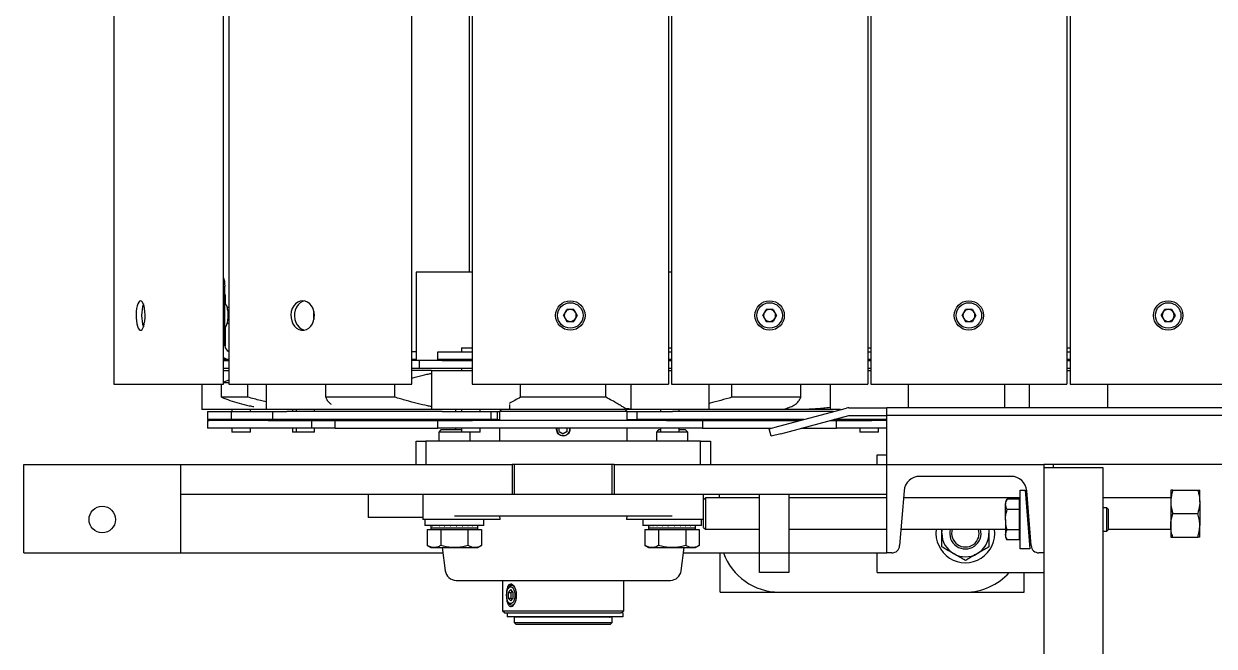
# Model space of a CAD drawing. Header units: millimetres. Extents: x 0 to 11880, y 0 to 8400.
# Drawn here: x 5668 to 6275, y 4455 to 4772 of the extents above; entities that cross this region are included whole.
import ezdxf

# ---------------------------------------------------------------- set-up
doc = ezdxf.new("R2010")
doc.units = ezdxf.units.MM
doc.header["$LTSCALE"] = 20

msp = doc.modelspace()

# ---------------------------------------------------------------- linework, layer by layer
at = {"color": 7, "linetype": 'Continuous', "lineweight": 25}
for p, q in [((5713.64, 4968.15), (5713.64, 4588.15)), ((5713.65, 4968.15), (5713.65, 4588.15)), ((5769.56, 4588.15), (5769.56, 4968.15)), ((5772.33, 4968.15), (5772.33, 4588.15)), ((5865.52, 4588.15), (5865.52, 4968.15)), ((5896.38, 4968.15), (5896.38, 4588.15)), ((5996.38, 4968.15), (5996.38, 4588.15)), ((5997.98, 4968.15), (5997.98, 4588.15)), ((6097.98, 4968.15), (6097.98, 4588.15)), ((6099.58, 4968.15), (6099.58, 4588.15)), ((6199.58, 4968.15), (6199.58, 4588.15)), ((6201.18, 4968.15), (6201.18, 4588.15)), ((6099.57, 4949.65), (6099.57, 4606.65)), ((6201.17, 4949.65), (6201.17, 4606.65)), ((5772.33, 4929.15), (5772.33, 4627.15)), ((5894.74, 4911.15), (5894.74, 4645.15)), ((5997.97, 4911.15), (5997.97, 4645.15)), ((5867.78, 4645.15), (5867.78, 4600.15)), ((5896.38, 4645.15), (5867.78, 4645.15)), ((5997.97, 4645.15), (5996.38, 4645.15)), ((5770.34, 4607.65), (5770.34, 4638.15)), ((5770.35, 4633.65), (5770.34, 4633.93)), ((5770.35, 4633.65), (5770.35, 4629.23)), ((5772.33, 4627.15), (5771.49, 4627.15)), ((5942.86, 4623.15), (5944.62, 4626.19)), ((5948.14, 4626.19), (5944.62, 4626.19)), ((5948.14, 4626.19), (5949.9, 4623.15)), ((6044.46, 4623.15), (6046.22, 4626.19)), ((6049.74, 4626.19), (6046.22, 4626.19)), ((6049.74, 4626.19), (6051.5, 4623.15)), ((6146.06, 4623.15), (6147.82, 4626.19)), ((6151.34, 4626.19), (6147.82, 4626.19)), ((6151.34, 4626.19), (6153.1, 4623.15)), ((6247.66, 4623.15), (6249.42, 4626.19)), ((6252.94, 4626.19), (6249.42, 4626.19)), ((6252.94, 4626.19), (6254.7, 4623.15)), ((5771.49, 4619.15), (5772.33, 4619.15)), ((5772.33, 4619.15), (5772.33, 4604.79)), ((5942.86, 4623.15), (5944.62, 4620.1)), ((5944.62, 4620.1), (5948.14, 4620.1)), ((5949.9, 4623.15), (5948.14, 4620.1)), ((6044.46, 4623.15), (6046.22, 4620.1)), ((6046.22, 4620.1), (6049.74, 4620.1)), ((6051.5, 4623.15), (6049.74, 4620.1)), ((6146.06, 4623.15), (6147.82, 4620.1)), ((6147.82, 4620.1), (6151.34, 4620.1)), ((6153.1, 4623.15), (6151.34, 4620.1)), ((6247.66, 4623.15), (6249.42, 4620.1)), ((6249.42, 4620.1), (6252.94, 4620.1)), ((6254.7, 4623.15), (6252.94, 4620.1)), ((5770.35, 4617.06), (5770.35, 4607.52)), ((5890.84, 4606.65), (5890.84, 4604.65)), ((5890.84, 4606.65), (5896.38, 4606.65)), ((5996.38, 4606.65), (5997.98, 4606.65)), ((6097.97, 4606.65), (6099.57, 4606.65)), ((6199.57, 4606.65), (6201.17, 4606.65)), ((5772.33, 4600.65), (5769.56, 4600.65)), ((5769.56, 4600.15), (5772.33, 4600.15)), ((5772.33, 4600.65), (5772.33, 4600.29)), ((5867.78, 4604.65), (5865.52, 4604.65)), ((5867.78, 4600.65), (5865.52, 4600.65)), ((5869.42, 4600.15), (5865.52, 4600.15)), ((5869.42, 4596.15), (5869.42, 4600.15)), ((5881.02, 4600.15), (5869.42, 4600.15)), ((5878.9, 4600.65), (5878.9, 4604.65)), ((5878.9, 4604.65), (5896.44, 4604.65)), ((5896.44, 4600.65), (5878.9, 4600.65)), ((5881.02, 4600.15), (5896.38, 4600.15)), ((5890.84, 4600.65), (5890.84, 4600.15)), ((5996.38, 4604.65), (5997.98, 4604.65)), ((5997.98, 4600.65), (5996.38, 4600.65)), ((5996.38, 4600.15), (5997.98, 4600.15)), ((6097.98, 4604.65), (6099.57, 4604.65)), ((6099.57, 4600.65), (6097.98, 4600.65)), ((6097.98, 4600.15), (6099.57, 4600.15)), ((6199.58, 4604.65), (6201.18, 4604.65)), ((6201.18, 4600.65), (6199.58, 4600.65)), ((6199.58, 4600.15), (6201.18, 4600.15)), ((5772.33, 4596.15), (5769.56, 4596.15)), ((5769.56, 4595.15), (5772.33, 4595.15)), ((5772.33, 4596.15), (5772.33, 4595.15)), ((5869.42, 4596.15), (5865.52, 4596.15)), ((5875.59, 4595.15), (5865.52, 4595.15)), ((5881.02, 4596.15), (5869.42, 4596.15)), ((5875.59, 4595.15), (5875.59, 4575.15)), ((5875.59, 4595.15), (5896.38, 4595.15)), ((5896.38, 4596.15), (5881.02, 4596.15)), ((5890.84, 4596.15), (5890.84, 4595.15)), ((5997.98, 4596.15), (5996.38, 4596.15)), ((5996.38, 4595.15), (5997.97, 4595.15)), ((6097.97, 4595.15), (6099.57, 4595.15)), ((6099.57, 4596.15), (6097.98, 4596.15)), ((6201.18, 4596.15), (6199.58, 4596.15)), ((6199.58, 4595.15), (6201.18, 4595.15)), ((5713.65, 4588.15), (5713.93, 4588.15)), ((5713.93, 4588.15), (5740.69, 4588.15)), ((5740.69, 4588.15), (5748.23, 4588.15)), ((5748.23, 4588.15), (5765.38, 4588.15)), ((5758.55, 4588.15), (5758.55, 4575.15)), ((5765.38, 4588.15), (5769.56, 4588.15)), ((5768.63, 4581.5), (5768.63, 4588.15)), ((5772.33, 4590.22), (5769.56, 4589.15)), ((5772.33, 4588.8), (5769.56, 4588.8)), ((5772.33, 4588.15), (5774.73, 4588.15)), ((5774.73, 4588.15), (5845.12, 4588.15)), ((5782.04, 4581.5), (5782.04, 4588.15)), ((5791.3, 4588.15), (5791.3, 4575.15)), ((5821.73, 4581.5), (5821.73, 4588.15)), ((5845.12, 4588.15), (5853.52, 4588.15)), ((5853.52, 4588.15), (5864.32, 4588.15)), ((5856.85, 4581.5), (5856.85, 4588.15)), ((5864.32, 4588.15), (5865.52, 4588.15)), ((5896.38, 4588.15), (5902.38, 4588.15)), ((5902.38, 4588.15), (5990.38, 4588.15)), ((5921.07, 4581.5), (5921.07, 4588.15)), ((5964.48, 4581.5), (5964.48, 4588.15)), ((5977.17, 4588.15), (5977.17, 4575.15)), ((5990.38, 4588.15), (5996.38, 4588.15)), ((5997.98, 4588.15), (6003.98, 4588.15)), ((6003.98, 4588.15), (6091.98, 4588.15)), ((6017.17, 4575.15), (6017.17, 4588.15)), ((6028.7, 4581.5), (6028.7, 4588.15)), ((6063.82, 4581.5), (6063.82, 4588.15)), ((6078.77, 4588.15), (6078.77, 4575.15)), ((6091.98, 4588.15), (6097.98, 4588.15)), ((6099.58, 4588.15), (6105.58, 4588.15)), ((6105.58, 4588.15), (6193.58, 4588.15)), ((6118.77, 4576.15), (6118.77, 4588.15)), ((6167.78, 4588.15), (6167.78, 4576.15)), ((6180.37, 4588.15), (6180.37, 4576.15)), ((6193.58, 4588.15), (6199.58, 4588.15)), ((6201.18, 4588.15), (6207.18, 4588.15)), ((6207.18, 4588.15), (6295.18, 4588.15)), ((6220.37, 4576.15), (6220.37, 4588.15)), ((5782.04, 4581.5), (5768.63, 4581.5)), ((5856.85, 4581.5), (5821.73, 4581.5)), ((5915.59, 4575.15), (5915.59, 4577.73)), ((5964.48, 4581.5), (5921.07, 4581.5)), ((6063.82, 4581.5), (6028.7, 4581.5)), ((6052.61, 4566.72), (6087.14, 4575.98)), ((6078.77, 4576.24), (6078.05, 4576.13)), ((6088.43, 4576.15), (6107.78, 4576.15)), ((6107.78, 4572.15), (6107.78, 4576.15)), ((10672.78, 4576.15), (6107.78, 4576.15)), ((5759.49, 4575.15), (5758.55, 4575.15)), ((5791.3, 4575.15), (5759.49, 4575.15)), ((5761.42, 4574.15), (5761.42, 4570.15)), ((5761.42, 4574.15), (5773.47, 4574.15)), ((5773.47, 4570.15), (5761.42, 4570.15)), ((5761.42, 4569.65), (5761.42, 4565.65)), ((5761.42, 4569.65), (5762.27, 4569.65)), ((5792.37, 4569.65), (5762.27, 4569.65)), ((5773.47, 4574.15), (5773.47, 4570.15)), ((5773.47, 4574.15), (5794.64, 4574.15)), ((5794.64, 4570.15), (5773.47, 4570.15)), ((5773.8, 4575.15), (5773.8, 4574.15)), ((5773.8, 4570.15), (5773.8, 4569.65)), ((5783.3, 4574.15), (5783.3, 4575.15)), ((5783.3, 4569.65), (5783.3, 4570.15)), ((5799.3, 4575.15), (5791.3, 4575.15)), ((5792.37, 4569.65), (5814.52, 4569.65)), ((5794.64, 4574.15), (5794.64, 4570.15)), ((5794.64, 4574.15), (5801.84, 4574.15)), ((5801.84, 4570.15), (5794.64, 4570.15)), ((5831.3, 4575.15), (5799.3, 4575.15)), ((5881.02, 4574.15), (5801.84, 4574.15)), ((5881.02, 4570.15), (5801.84, 4570.15)), ((5804.7, 4575.15), (5804.7, 4574.15)), ((5804.7, 4570.15), (5804.7, 4569.65)), ((5806.55, 4575.15), (5806.55, 4574.15)), ((5806.55, 4570.15), (5806.55, 4569.65)), ((5814.52, 4569.65), (5814.52, 4565.65)), ((5814.52, 4569.65), (5826.57, 4569.65)), ((5816.05, 4574.15), (5816.05, 4575.15)), ((5816.05, 4569.65), (5816.05, 4570.15)), ((5826.57, 4565.65), (5826.57, 4569.65)), ((5826.57, 4569.65), (5878.91, 4569.65)), ((5831.3, 4575.15), (5831.3, 4575.49)), ((5875.59, 4575.15), (5831.3, 4575.15)), ((5895.08, 4575.15), (5875.59, 4575.15)), ((5878.91, 4565.65), (5878.91, 4569.65)), ((5878.91, 4569.65), (5896.45, 4569.65)), ((5881.02, 4574.15), (5905.91, 4574.15)), ((5905.91, 4570.15), (5881.02, 4570.15)), ((5887.82, 4575.15), (5887.82, 4574.15)), ((5887.82, 4570.15), (5887.82, 4569.65)), ((5890.84, 4575.15), (5890.84, 4574.15)), ((5890.84, 4570.15), (5890.84, 4569.65)), ((5915.59, 4575.15), (5895.08, 4575.15)), ((5995.4, 4569.65), (5896.45, 4569.65)), ((5900.34, 4574.15), (5900.34, 4575.15)), ((5900.34, 4569.65), (5900.34, 4570.15)), ((5905.91, 4574.15), (5905.91, 4570.15)), ((5905.91, 4574.15), (5909.22, 4574.15)), ((5909.22, 4570.15), (5905.91, 4570.15)), ((5909.22, 4570.15), (5909.22, 4574.15)), ((5909.22, 4574.15), (5910.28, 4574.15)), ((5909.22, 4570.15), (5910.28, 4570.15)), ((5911.28, 4575.15), (5910.28, 4574.15)), ((5910.28, 4574.15), (5910.28, 4569.65)), ((5975.28, 4574.15), (5910.28, 4574.15)), ((5977.17, 4575.15), (5915.59, 4575.15)), ((5975.28, 4574.15), (5974.28, 4575.15)), ((5975.28, 4569.65), (5975.28, 4574.15)), ((5975.28, 4574.15), (5980.49, 4574.15)), ((5975.28, 4570.15), (5980.49, 4570.15)), ((5997.17, 4575.15), (5977.17, 4575.15)), ((5980.49, 4570.15), (5980.49, 4574.15)), ((5980.49, 4574.15), (5998.48, 4574.15)), ((5998.48, 4570.15), (5980.49, 4570.15)), ((5992.41, 4575.15), (5992.41, 4574.15)), ((5992.41, 4570.15), (5992.41, 4569.65)), ((5992.42, 4575.15), (5992.42, 4574.15)), ((5992.42, 4570.15), (5992.42, 4569.65)), ((5995.4, 4569.65), (6013.84, 4569.65)), ((6017.17, 4575.15), (5997.17, 4575.15)), ((6080.31, 4574.15), (5998.48, 4574.15)), ((6065.38, 4570.15), (5998.48, 4570.15)), ((6001.92, 4574.15), (6001.92, 4575.15)), ((6001.92, 4569.65), (6001.92, 4570.15)), ((6013.84, 4569.65), (6013.84, 4565.65)), ((6013.84, 4569.65), (6063.52, 4569.65)), ((6059.59, 4575.15), (6017.17, 4575.15)), ((6053.64, 4562.86), (6088.3, 4572.15)), ((6078.77, 4575.15), (6059.59, 4575.15)), ((6084.04, 4575.15), (6078.77, 4575.15)), ((6078.97, 4569.65), (6082.09, 4569.65)), ((6097.47, 4570.15), (6080.84, 4570.15)), ((6082.09, 4569.65), (6100.08, 4569.65)), ((6082.09, 4565.65), (6082.09, 4569.65)), ((6088.3, 4572.15), (6107.78, 4572.15)), ((6094.02, 4570.15), (6094.02, 4569.65)), ((6107.78, 4570.15), (6097.47, 4570.15)), ((6107.78, 4569.65), (6100.08, 4569.65)), ((6103.52, 4569.65), (6103.52, 4570.15)), ((6103.53, 4569.65), (6103.53, 4570.15)), ((10672.78, 4572.15), (6107.78, 4572.15)), ((6107.78, 4568.15), (6107.78, 4572.15)), ((5762.27, 4565.65), (5761.42, 4565.65)), ((5792.37, 4565.65), (5762.27, 4565.65)), ((5773.8, 4565.65), (5773.8, 4563.65)), ((5774.02, 4563.65), (5773.8, 4563.65)), ((5783.3, 4563.65), (5774.02, 4563.65)), ((5783.3, 4563.65), (5783.3, 4565.65)), ((5814.52, 4565.65), (5792.37, 4565.65)), ((5804.7, 4565.65), (5804.7, 4563.65)), ((5806.55, 4563.65), (5804.7, 4563.65)), ((5806.55, 4565.65), (5806.55, 4563.65)), ((5808.45, 4563.65), (5806.55, 4563.65)), ((5816.05, 4563.65), (5808.45, 4563.65)), ((5826.57, 4565.65), (5814.52, 4565.65)), ((5816.05, 4563.65), (5816.05, 4565.65)), ((5826.57, 4565.65), (5878.91, 4565.65)), ((5896.45, 4565.65), (5878.91, 4565.65)), ((5880.38, 4564.85), (5879.28, 4563.74)), ((5879.28, 4563.74), (5879.28, 4559.15)), ((5890.84, 4563.74), (5879.28, 4563.74)), ((5890.84, 4564.85), (5880.38, 4564.85)), ((5887.82, 4565.65), (5887.82, 4564.85)), ((5890.84, 4565.65), (5890.84, 4563.65)), ((5895.47, 4563.65), (5890.84, 4563.65)), ((5895.28, 4559.15), (5895.28, 4563.65)), ((5900.34, 4563.65), (5895.47, 4563.65)), ((5995.4, 4565.65), (5896.45, 4565.65)), ((5900.34, 4563.65), (5900.34, 4565.65)), ((5910.28, 4565.65), (5910.28, 4559.15)), ((5940.78, 4563.99), (5940.78, 4565.65)), ((5940.78, 4563.99), (5942.78, 4562.84)), ((5944.78, 4563.99), (5942.78, 4562.84)), ((5944.78, 4563.99), (5944.78, 4565.65)), ((5975.28, 4559.15), (5975.28, 4565.65)), ((5991.38, 4564.85), (5990.28, 4563.74)), ((5990.28, 4563.74), (5990.28, 4559.15)), ((5992.42, 4563.74), (5990.28, 4563.74)), ((5992.42, 4564.85), (5991.38, 4564.85)), ((5992.41, 4565.65), (5992.41, 4564.85)), ((5992.42, 4565.65), (5992.42, 4563.65)), ((5997.17, 4563.65), (5992.42, 4563.65)), ((6013.84, 4565.65), (5995.4, 4565.65)), ((6001.92, 4563.65), (5997.17, 4563.65)), ((6001.92, 4563.65), (6001.92, 4565.65)), ((6005.17, 4564.85), (6001.92, 4564.85)), ((6006.28, 4563.74), (6001.92, 4563.74)), ((6006.28, 4563.74), (6005.17, 4564.85)), ((6006.28, 4559.15), (6006.28, 4563.74)), ((6013.84, 4565.65), (6048.59, 4565.65)), ((6047.78, 4565.43), (6052.61, 4566.72)), ((6048.81, 4561.56), (6047.78, 4565.43)), ((6064.04, 4565.65), (6082.09, 4565.65)), ((6100.08, 4565.65), (6082.09, 4565.65)), ((6094.02, 4565.65), (6094.02, 4563.65)), ((6098.77, 4563.65), (6094.02, 4563.65)), ((6103.52, 4563.65), (6098.77, 4563.65)), ((6107.78, 4565.65), (6100.08, 4565.65)), ((6103.52, 4563.65), (6103.52, 4565.65)), ((6103.53, 4563.65), (6103.52, 4563.65)), ((6103.53, 4563.65), (6103.53, 4565.65)), ((6107.78, 4555.15), (6107.78, 4568.15)), ((5867.78, 4547.15), (5867.78, 4559.15)), ((5867.78, 4559.15), (5872.78, 4559.15)), ((5872.78, 4559.15), (5872.78, 4547.15)), ((6012.78, 4559.15), (5872.78, 4559.15)), ((6012.78, 4547.15), (6012.78, 4559.15)), ((6012.78, 4559.15), (6017.78, 4559.15)), ((6017.78, 4559.15), (6017.78, 4547.15)), ((6053.64, 4562.86), (6048.81, 4561.56)), ((6102.78, 4552.15), (6107.78, 4552.15)), ((6102.78, 4547.15), (6102.78, 4552.15)), ((6107.78, 4547.15), (6107.78, 4555.15)), ((5667.78, 4502.15), (5667.78, 4547.15)), ((5667.78, 4547.15), (5747.78, 4547.15)), ((5747.78, 4547.15), (5916.78, 4547.15)), ((5747.78, 4502.15), (5747.78, 4547.15)), ((5968.78, 4547.15), (5916.78, 4547.15)), ((5916.78, 4547.15), (5916.78, 4532.15)), ((5917.78, 4547.15), (5917.78, 4532.15)), ((5967.78, 4532.15), (5967.78, 4547.15)), ((5968.78, 4547.15), (5968.78, 4532.15)), ((5968.78, 4547.15), (6107.78, 4547.15)), ((6107.78, 4502.15), (6107.78, 4547.15)), ((6107.78, 4547.15), (6187.78, 4547.15)), ((7602.78, 4547.15), (6187.78, 4547.15)), ((6187.78, 4547.15), (6187.78, 4502.15)), ((6187.78, 4545.65), (6217.78, 4545.65)), ((6192.78, 4545.65), (6192.78, 4547.15)), ((6217.78, 4545.65), (6217.78, 3425.65)), ((6171.07, 4541.15), (6124.48, 4541.15)), ((6116.51, 4533.78), (6114.27, 4505.83)), ((6175.78, 4534.15), (6178.28, 4534.15)), ((6175.78, 4504.15), (6175.78, 4534.15)), ((6178.28, 4534.15), (6180.68, 4504.15)), ((6181.28, 4505.83), (6179.05, 4533.78)), ((6252.48, 4534.15), (6252.48, 4528.15)), ((6253.55, 4534.15), (6266.2, 4534.15)), ((6267.28, 4528.15), (6267.28, 4534.15)), ((5747.78, 4532.15), (5916.78, 4532.15)), ((5843.28, 4532.15), (5843.28, 4520.15)), ((5871.28, 4532.15), (5871.28, 4521.1)), ((5916.78, 4532.15), (5968.78, 4532.15)), ((5968.78, 4532.15), (6107.78, 4532.15)), ((6014.28, 4521.1), (6014.28, 4532.15)), ((6015.28, 4530.15), (6014.28, 4529.15)), ((6042.78, 4530.15), (6015.28, 4530.15)), ((6015.28, 4530.15), (6015.28, 4514.15)), ((6022.28, 4532.15), (6022.28, 4530.15)), ((6042.78, 4502.15), (6042.78, 4532.15)), ((6057.78, 4532.15), (6057.78, 4502.15)), ((6107.78, 4530.15), (6057.78, 4530.15)), ((6175.78, 4530.15), (6116.22, 4530.15)), ((6169.08, 4529.54), (6168.28, 4528.15)), ((6168.28, 4528.15), (6168.28, 4526.94)), ((6175.18, 4529.54), (6169.08, 4529.54)), ((6175.18, 4529.54), (6175.18, 4526.94)), ((6175.78, 4528.15), (6175.18, 4528.15)), ((6179.34, 4530.15), (6178.6, 4530.15)), ((6252.48, 4530.15), (6217.78, 4530.15)), ((6252.48, 4528.15), (6252.48, 4516.15)), ((6267.28, 4528.15), (6267.28, 4516.15)), ((5871.28, 4521.1), (5871.28, 4519.15)), ((5887.28, 4521.1), (5998.28, 4521.1)), ((5910.59, 4519.15), (5910.4, 4521.1)), ((5975.15, 4521.1), (5974.96, 4519.15)), ((6014.28, 4519.15), (6014.28, 4521.1)), ((6168.28, 4519.15), (6168.28, 4526.94)), ((6175.18, 4524.34), (6169.08, 4524.34)), ((6175.18, 4526.94), (6175.18, 4524.34)), ((6175.18, 4524.34), (6175.18, 4519.15)), ((6179.74, 4525.15), (6179, 4525.15)), ((6219.81, 4525.15), (6217.78, 4525.15)), ((6220.78, 4524.18), (6219.81, 4525.15)), ((6219.81, 4519.15), (6219.81, 4525.15)), ((6220.78, 4519.15), (6220.78, 4524.18)), ((6253.55, 4522.15), (6266.2, 4522.15)), ((5871.28, 4520.15), (5843.28, 4520.15)), ((5898.59, 4519.15), (5871.28, 4519.15)), ((5872.28, 4519.15), (5872.28, 4516.15)), ((5902.28, 4516.15), (5872.28, 4516.15)), ((5875.28, 4516.15), (5875.28, 4514.85)), ((5875.32, 4515.95), (5875.32, 4516.15)), ((5875.32, 4515.95), (5875.34, 4515.95)), ((5875.34, 4515.95), (5875.34, 4516.15)), ((5875.98, 4515.95), (5875.98, 4516.15)), ((5875.98, 4515.95), (5876.05, 4515.95)), ((5876.05, 4515.95), (5876.05, 4516.15)), ((5877.41, 4515.95), (5877.41, 4516.15)), ((5877.41, 4515.95), (5877.54, 4515.95)), ((5877.54, 4515.95), (5877.54, 4516.15)), ((5879.52, 4515.95), (5879.52, 4516.15)), ((5879.52, 4515.95), (5879.68, 4515.95)), ((5879.68, 4515.95), (5879.68, 4516.15)), ((5882.15, 4515.95), (5882.15, 4516.15)), ((5882.15, 4515.95), (5882.35, 4515.95)), ((5882.35, 4515.95), (5882.35, 4516.15)), ((5885.14, 4515.95), (5885.14, 4516.15)), ((5885.14, 4515.95), (5885.35, 4515.95)), ((5885.35, 4515.95), (5885.35, 4516.15)), ((5888.26, 4515.95), (5888.26, 4516.15)), ((5888.26, 4515.95), (5888.48, 4515.95)), ((5888.48, 4515.95), (5888.48, 4516.15)), ((5891.33, 4515.95), (5891.33, 4516.15)), ((5891.33, 4515.95), (5891.53, 4515.95)), ((5891.53, 4515.95), (5891.53, 4516.15)), ((5894.11, 4515.95), (5894.11, 4516.15)), ((5894.11, 4515.95), (5894.29, 4515.95)), ((5894.29, 4515.95), (5894.29, 4516.15)), ((5896.43, 4515.95), (5896.43, 4516.15)), ((5896.43, 4515.95), (5896.57, 4515.95)), ((5896.57, 4515.95), (5896.57, 4516.15)), ((5898.13, 4515.95), (5898.13, 4516.15)), ((5898.13, 4515.95), (5898.22, 4515.95)), ((5898.22, 4515.95), (5898.22, 4516.15)), ((5910.59, 4519.15), (5898.59, 4519.15)), ((5899.08, 4515.95), (5899.08, 4516.15)), ((5899.08, 4515.95), (5899.12, 4515.95)), ((5899.12, 4515.95), (5899.12, 4516.15)), ((5899.28, 4514.85), (5899.28, 4516.15)), ((5902.28, 4516.15), (5902.28, 4519.15)), ((5986.96, 4519.15), (5974.96, 4519.15)), ((5983.28, 4519.15), (5983.28, 4516.15)), ((6013.28, 4516.15), (5983.28, 4516.15)), ((5986.28, 4516.15), (5986.28, 4514.85)), ((5986.32, 4515.95), (5986.32, 4516.15)), ((5986.32, 4515.95), (5986.34, 4515.95)), ((5986.34, 4515.95), (5986.34, 4516.15)), ((6014.28, 4519.15), (5986.96, 4519.15)), ((5986.98, 4515.95), (5986.98, 4516.15)), ((5986.98, 4515.95), (5987.05, 4515.95)), ((5987.05, 4515.95), (5987.05, 4516.15)), ((5988.41, 4515.95), (5988.41, 4516.15)), ((5988.41, 4515.95), (5988.54, 4515.95)), ((5988.54, 4515.95), (5988.54, 4516.15)), ((5990.52, 4515.95), (5990.52, 4516.15)), ((5990.52, 4515.95), (5990.68, 4515.95)), ((5990.68, 4515.95), (5990.68, 4516.15)), ((5993.15, 4515.95), (5993.15, 4516.15)), ((5993.15, 4515.95), (5993.35, 4515.95)), ((5993.35, 4515.95), (5993.35, 4516.15)), ((5996.14, 4515.95), (5996.14, 4516.15)), ((5996.14, 4515.95), (5996.35, 4515.95)), ((5996.35, 4515.95), (5996.35, 4516.15)), ((5999.26, 4515.95), (5999.26, 4516.15)), ((5999.26, 4515.95), (5999.48, 4515.95)), ((5999.48, 4515.95), (5999.48, 4516.15)), ((6002.33, 4515.95), (6002.33, 4516.15)), ((6002.33, 4515.95), (6002.53, 4515.95)), ((6002.53, 4515.95), (6002.53, 4516.15)), ((6005.11, 4515.95), (6005.11, 4516.15)), ((6005.11, 4515.95), (6005.29, 4515.95)), ((6005.29, 4515.95), (6005.29, 4516.15)), ((6007.43, 4515.95), (6007.43, 4516.15)), ((6007.43, 4515.95), (6007.57, 4515.95)), ((6007.57, 4515.95), (6007.57, 4516.15)), ((6009.13, 4515.95), (6009.13, 4516.15)), ((6009.13, 4515.95), (6009.22, 4515.95)), ((6009.22, 4515.95), (6009.22, 4516.15)), ((6010.08, 4515.95), (6010.08, 4516.15)), ((6010.08, 4515.95), (6010.12, 4515.95)), ((6010.12, 4515.95), (6010.12, 4516.15)), ((6010.28, 4514.85), (6010.28, 4516.15)), ((6013.28, 4516.15), (6013.28, 4519.15)), ((6014.28, 4515.15), (6014.28, 4519.15)), ((6014.28, 4515.15), (6015.28, 4514.15)), ((6168.28, 4519.15), (6168.28, 4511.35)), ((6175.18, 4519.15), (6175.18, 4513.95)), ((6219.81, 4513.15), (6219.81, 4519.15)), ((6220.78, 4514.11), (6220.78, 4519.15)), ((6252.48, 4516.15), (6252.48, 4510.15)), ((6267.28, 4510.15), (6267.28, 4516.15)), ((5873.42, 4514.05), (5873.42, 4505.92)), ((5873.42, 4514.05), (5876.88, 4514.05)), ((5875.28, 4514.85), (5875.28, 4514.05)), ((5875.28, 4514.85), (5887.28, 4514.85)), ((5876.88, 4514.05), (5880.35, 4514.05)), ((5880.35, 4514.05), (5880.35, 4505.92)), ((5880.35, 4514.05), (5887.28, 4514.05)), ((5887.28, 4514.85), (5899.28, 4514.85)), ((5887.28, 4514.05), (5894.2, 4514.05)), ((5894.2, 4514.05), (5894.2, 4505.92)), ((5894.2, 4514.05), (5897.67, 4514.05)), ((5897.67, 4514.05), (5901.13, 4514.05)), ((5899.28, 4514.05), (5899.28, 4514.85)), ((5901.13, 4514.05), (5901.13, 4505.92)), ((5984.42, 4514.05), (5984.42, 4505.92)), ((5984.42, 4514.05), (5987.88, 4514.05)), ((5986.28, 4514.85), (5986.28, 4514.05)), ((5986.28, 4514.85), (5998.28, 4514.85)), ((5987.88, 4514.05), (5991.35, 4514.05)), ((5991.35, 4514.05), (5991.35, 4505.92)), ((5991.35, 4514.05), (5998.28, 4514.05)), ((5998.28, 4514.85), (6010.28, 4514.85)), ((5998.28, 4514.05), (6005.2, 4514.05)), ((6005.2, 4514.05), (6005.2, 4505.92)), ((6005.2, 4514.05), (6008.67, 4514.05)), ((6008.67, 4514.05), (6012.13, 4514.05)), ((6010.28, 4514.05), (6010.28, 4514.85)), ((6012.13, 4514.05), (6012.13, 4505.92)), ((6015.28, 4514.15), (6042.78, 4514.15)), ((6057.78, 4514.15), (6107.78, 4514.15)), ((6114.94, 4514.15), (6168.28, 4514.15)), ((6168.28, 4511.35), (6168.28, 4510.15)), ((6168.28, 4510.15), (6169.08, 4508.75)), ((6175.18, 4513.95), (6169.08, 4513.95)), ((6175.18, 4513.95), (6175.18, 4511.35)), ((6175.18, 4511.35), (6175.18, 4508.75)), ((6175.18, 4510.15), (6175.78, 4510.15)), ((6179.96, 4513.15), (6180.69, 4513.15)), ((6217.78, 4513.15), (6219.81, 4513.15)), ((6219.81, 4513.15), (6220.78, 4514.11)), ((6220.78, 4514.15), (6252.48, 4514.15)), ((6253.55, 4510.15), (6266.2, 4510.15)), ((5873.42, 4505.92), (5875.28, 4504.85)), ((5875.28, 4504.85), (5876.88, 4504.85)), ((5876.88, 4504.85), (5887.28, 4504.85)), ((5881.09, 4504.85), (5882.65, 4492.97)), ((5887.28, 4504.85), (5897.67, 4504.85)), ((5897.67, 4504.85), (5899.28, 4504.85)), ((5899.28, 4504.85), (5901.13, 4505.92)), ((5984.42, 4505.92), (5986.28, 4504.85)), ((5986.28, 4504.85), (5987.88, 4504.85)), ((5987.88, 4504.85), (5998.28, 4504.85)), ((5998.28, 4504.85), (6008.67, 4504.85)), ((6002.9, 4492.97), (6004.46, 4504.85)), ((6008.67, 4504.85), (6010.28, 4504.85)), ((6010.28, 4504.85), (6012.13, 4505.92)), ((6175.18, 4508.75), (6169.08, 4508.75)), ((6180.68, 4504.15), (6175.78, 4504.15)), ((5667.78, 4502.15), (5747.78, 4502.15)), ((5747.78, 4502.15), (5881.45, 4502.15)), ((6004.11, 4502.15), (6042.78, 4502.15)), ((6022.78, 4482.15), (6022.78, 4502.15)), ((6042.78, 4502.15), (6057.78, 4502.15)), ((6042.78, 4492.15), (6042.78, 4502.15)), ((6057.78, 4502.15), (6107.78, 4502.15)), ((6057.78, 4502.15), (6057.78, 4492.15)), ((6102.78, 4492.15), (6102.78, 4502.15)), ((6110.28, 4502.15), (6107.78, 4502.15)), ((6187.78, 4502.15), (6185.27, 4502.15)), ((6187.78, 4502.15), (6187.78, 3469.15)), ((6057.78, 4492.15), (6042.78, 4492.15)), ((6102.78, 4492.15), (6187.78, 4492.15)), ((6177.78, 4482.15), (6177.78, 4492.15)), ((5888.16, 4488.15), (5997.4, 4488.15)), ((5911.88, 4488.15), (5911.88, 4472.65)), ((5915.16, 4484.63), (5914.77, 4484.08)), ((5973.68, 4472.65), (5973.68, 4488.15)), ((5916.02, 4483.43), (5914.77, 4481.99)), ((5914.77, 4481.99), (5914.77, 4479.1)), ((5914.77, 4481.99), (5916.04, 4481.99)), ((5914.77, 4479.1), (5916.02, 4477.66)), ((5914.77, 4479.1), (5916.04, 4479.1)), ((5917.27, 4481.99), (5916.02, 4483.43)), ((5916.02, 4477.66), (5917.27, 4479.1)), ((5916.65, 4482.7), (5916.04, 4481.99)), ((5916.04, 4481.99), (5916.04, 4479.1)), ((5916.04, 4479.1), (5916.65, 4478.4)), ((5917.27, 4479.1), (5917.27, 4481.99)), ((6022.78, 4482.15), (6052.78, 4482.15)), ((6052.78, 4482.15), (6147.78, 4482.15)), ((6147.78, 4482.15), (6177.78, 4482.15)), ((5911.88, 4472.65), (5912.98, 4471.55)), ((5911.88, 4472.65), (5973.68, 4472.65)), ((5914.77, 4477.02), (5915.16, 4476.46)), ((5972.58, 4471.55), (5973.68, 4472.65)), ((5912.98, 4471.55), (5972.17, 4471.55)), ((5914.18, 4471.55), (5914.18, 4469.55)), ((5967.55, 4469.55), (5914.18, 4469.55)), ((5917.78, 4469.4), (5917.78, 4466.65)), ((5967.78, 4469.4), (5917.78, 4469.4)), ((5917.78, 4466.65), (5918.78, 4465.65)), ((5917.78, 4466.65), (5967.78, 4466.65)), ((5966.78, 4465.65), (5967.78, 4466.65)), ((5971.14, 4469.55), (5967.55, 4469.55)), ((5967.78, 4466.65), (5967.78, 4469.4)), ((5972.23, 4469.55), (5971.14, 4469.55)), ((5972.23, 4471.55), (5972.17, 4471.55)), ((5972.88, 4471.55), (5972.23, 4471.55)), ((5972.88, 4469.55), (5972.23, 4469.55)), ((5973.17, 4471.55), (5972.88, 4471.55)), ((5973.17, 4469.55), (5972.88, 4469.55)), ((5973.17, 4471.55), (5973.17, 4469.55)), ((5966.78, 4465.65), (5918.78, 4465.65))]:
    msp.add_line(p, q, dxfattribs=at)
at = {"color": 7, "linetype": 'Continuous', "lineweight": 25, "flags": 128}
for points in [[(5727.31, 4630.65), (5726.82, 4630.47), (5726.35, 4629.95), (5725.93, 4629.12), (5725.57, 4628), (5725.3, 4626.66), (5725.11, 4625.15), (5725.03, 4623.55), (5725.06, 4621.93), (5725.19, 4620.37), (5725.42, 4618.94), (5725.74, 4617.7), (5726.14, 4616.72), (5726.58, 4616.04), (5727.06, 4615.69), (5727.56, 4615.69), (5728.04, 4616.04), (5728.49, 4616.72), (5728.88, 4617.7), (5729.2, 4618.94), (5729.43, 4620.37), (5729.56, 4621.93), (5729.59, 4623.55), (5729.51, 4625.15), (5729.33, 4626.66), (5729.05, 4628), (5728.69, 4629.12), (5728.27, 4629.95), (5727.8, 4630.47), (5727.31, 4630.65)], [(5809.92, 4630.65), (5808.63, 4630.47), (5807.4, 4629.95), (5806.29, 4629.12), (5805.35, 4628), (5804.62, 4626.66), (5804.14, 4625.15), (5803.93, 4623.55), (5804, 4621.93), (5804.35, 4620.37), (5804.96, 4618.94), (5805.8, 4617.7), (5806.83, 4616.72), (5808.01, 4616.04), (5809.27, 4615.69), (5810.57, 4615.69), (5811.84, 4616.04), (5813.01, 4616.72), (5814.05, 4617.7), (5814.89, 4618.94), (5815.49, 4620.37), (5815.84, 4621.93), (5815.91, 4623.55), (5815.7, 4625.15), (5815.22, 4626.66), (5814.49, 4628), (5813.55, 4629.12), (5812.44, 4629.95), (5811.21, 4630.47), (5809.92, 4630.65)], [(5810.82, 4630.56), (5809.81, 4630.25), (5808.63, 4629.57), (5807.6, 4628.59), (5806.76, 4627.36), (5806.15, 4625.92), (5805.8, 4624.36), (5805.73, 4622.74), (5805.94, 4621.14), (5806.42, 4619.63), (5807.15, 4618.29), (5808.09, 4617.18), (5809.2, 4616.34), (5810.43, 4615.82), (5810.82, 4615.73)], [(5772.33, 4600.29), (5772.11, 4600.37), (5771.62, 4600.65)], [(6135.78, 4512.15), (6135.88, 4513.71), (6135.94, 4514.15)], [(6159.61, 4514.15), (6159.67, 4513.71), (6159.78, 4512.15)], [(5918.18, 4480.55), (5918.09, 4479.33), (5917.83, 4478.21), (5917.43, 4477.28), (5916.91, 4476.61), (5916.32, 4476.27), (5915.71, 4476.27), (5915.12, 4476.61), (5914.6, 4477.28), (5914.2, 4478.21), (5913.94, 4479.33), (5913.85, 4480.55), (5913.94, 4481.76), (5914.2, 4482.88), (5914.6, 4483.81), (5915.12, 4484.48), (5915.71, 4484.83), (5916.32, 4484.83), (5916.91, 4484.48), (5917.43, 4483.81), (5917.83, 4482.88), (5918.09, 4481.76), (5918.18, 4480.55)], [(5918.04, 4484.63), (5918.04, 4484.63), (5917.44, 4485.26), (5916.77, 4485.53), (5916.09, 4485.44), (5915.45, 4484.99), (5915.16, 4484.63)], [(5915.16, 4476.46), (5915.45, 4476.11), (5916.09, 4475.65), (5916.77, 4475.56), (5917.44, 4475.83), (5918.04, 4476.46), (5918.04, 4476.46)]]:
    msp.add_lwpolyline(points, dxfattribs=at)
at = {"color": 7, "linetype": 'Continuous', "lineweight": 25}
for centre, radius in [((5946.38, 4623.15), 7.5), ((6047.98, 4623.15), 7.5), ((6149.58, 4623.15), 7.5), ((6251.18, 4623.15), 7.5), ((5946.38, 4623.15), 6.5), ((6047.98, 4623.15), 6.5), ((6149.58, 4623.15), 6.5), ((6251.18, 4623.15), 6.5), ((5707.78, 4519.15), 6.75)]:
    msp.add_circle(centre, radius, dxfattribs=at)
for centre, radius, start, end in [((5760.66, 4638.67), 9.7, 356.92821, 23.47), ((5747.29, 4623.15), 19.45, 162.50871, 197.49129), ((5823.43, 4623.15), 8.02, 164.87924, 195.12076), ((5946.38, 4623.15), 3.05, 150, 210), ((5946.38, 4623.15), 3.05, 90, 150), ((5946.38, 4623.15), 3.05, 30, 90), ((5946.38, 4623.15), 3.05, 330, 30), ((6047.98, 4623.15), 3.05, 150, 210), ((6047.98, 4623.15), 3.05, 90, 150), ((6047.98, 4623.15), 3.05, 30, 90), ((6047.98, 4623.15), 3.05, 330, 30), ((6149.58, 4623.15), 3.05, 150, 210), ((6149.58, 4623.15), 3.05, 90, 150), ((6149.58, 4623.15), 3.05, 30, 90), ((6149.58, 4623.15), 3.05, 330, 30), ((6251.18, 4623.15), 3.05, 150, 210), ((6251.18, 4623.15), 3.05, 90, 150), ((6251.18, 4623.15), 3.05, 30, 90), ((6251.18, 4623.15), 3.05, 330, 30), ((5946.38, 4623.15), 3.05, 210, 270), ((5946.38, 4623.15), 3.05, 270, 330), ((6047.98, 4623.15), 3.05, 210, 270), ((6047.98, 4623.15), 3.05, 270, 330), ((6149.58, 4623.15), 3.05, 210, 270), ((6149.58, 4623.15), 3.05, 270, 330), ((6251.18, 4623.15), 3.05, 210, 270), ((6251.18, 4623.15), 3.05, 270, 330), ((5773.31, 4607.59), 2.97, 178.95788, 250.60606), ((5773.22, 4607.11), 6.47, 235.44694, 262.04926), ((6088.43, 4571.15), 5, 90, 105), ((5942.78, 4565.15), 3.31, 171.31047, 270), ((5942.78, 4565.15), 3.31, 270, 8.68953), ((6124.48, 4533.15), 8, 90, 175.43), ((6171.07, 4533.15), 8, 4.57, 90), ((6147.78, 4512.15), 15, 172.33774, 7.66226), ((6147.78, 4512.15), 12, 180, 240), ((6147.78, 4512.15), 8, 165.52249, 14.47751), ((6147.78, 4512.15), 7, 163.39845, 16.60155), ((6147.78, 4512.15), 12, 300, 0), ((6110.28, 4506.15), 4, 270, 355.43), ((6185.27, 4506.15), 4, 184.57, 270), ((6052.78, 4512.15), 30, 199.47122, 270), ((6147.78, 4512.15), 12, 240, 300), ((5888.16, 4493.7), 5.55, 187.5, 270), ((5997.4, 4493.7), 5.55, 270, 352.5), ((6147.78, 4512.15), 30, 270, 318.18969), ((5919.06, 4469.61), 0.215, 270, 342.40266), ((5966.49, 4469.61), 0.215, 197.59734, 270)]:
    msp.add_arc(centre, radius, start, end, dxfattribs=at)
for points, knots in [([(5771.98, 4622.79), (5771.98, 4623.12), (5771.99, 4623.91), (5771.9, 4625.15), (5771.7, 4626.42), (5771.41, 4627.56), (5771.01, 4628.45), (5770.68, 4629.01), (5770.39, 4629.2), (5770.35, 4629.23)], [0, 0, 0, 0, 0.118969, 0.287912, 0.457844, 0.630595, 0.80983, 0.967186, 1, 1, 1, 1]), ([(5770.34, 4617.06), (5770.4, 4617.1), (5770.65, 4617.27), (5770.97, 4617.77), (5771.36, 4618.58), (5771.67, 4619.69), (5771.88, 4620.99), (5771.98, 4622.05), (5771.98, 4622.66), (5771.98, 4622.79)], [0, 0, 0, 0, 0.041318, 0.186275, 0.369014, 0.56834, 0.759118, 0.945397, 1, 1, 1, 1]), ([(5865.52, 4591.24), (5866.33, 4591.46), (5869.02, 4592.19), (5872.4, 4593), (5874.83, 4593.47), (5875.59, 4593.61)], [0, 0, 0, 0, 0.228464, 0.757301, 1, 1, 1, 1]), ([(5768.63, 4581.5), (5770.01, 4580.94), (5772.78, 4579.82), (5777.52, 4578.36), (5781.61, 4577.3), (5784.28, 4576.85), (5785.07, 4576.71)], [0, 0, 0, 0, 0.287281, 0.576761, 0.873655, 1, 1, 1, 1]), ([(5791.3, 4579.12), (5790.33, 4579.34), (5787.19, 4580.05), (5784.15, 4580.91), (5782.04, 4581.5)], [0, 0, 0, 0, 0.308854, 1, 1, 1, 1]), ([(5821.73, 4581.5), (5821.95, 4580.94), (5822.39, 4579.83), (5823.35, 4578.65), (5824.21, 4578.1), (5824.44, 4577.95)], [0, 0, 0, 0, 0.421218, 0.845659, 1, 1, 1, 1]), ([(5875.59, 4576.68), (5874.9, 4576.81), (5872.59, 4577.25), (5868.29, 4578.29), (5862.75, 4579.75), (5858.82, 4580.91), (5856.85, 4581.5)], [0, 0, 0, 0, 0.122042, 0.408745, 0.703134, 1, 1, 1, 1]), ([(5921.07, 4581.5), (5920.04, 4580.94), (5917.99, 4579.83), (5916.15, 4578.8), (5915.44, 4578.38), (5915.42, 4578.36)], [0, 0, 0, 0, 0.490725, 0.985205, 1, 1, 1, 1]), ([(5973.82, 4576.13), (5973.35, 4576.43), (5972.4, 4577.03), (5970.29, 4578.29), (5967.71, 4579.76), (5965.56, 4580.91), (5964.48, 4581.5)], [0, 0, 0, 0, 0.2445094, 0.4912196, 0.7445445, 1, 1, 1, 1]), ([(5977.17, 4575.41), (5977.17, 4575.41), (5976.44, 4575.45), (5975.38, 4575.62), (5974.32, 4575.87), (5973.94, 4576.07), (5973.82, 4576.13)], [0, 0, 0, 0, 0.00125, 0.404593, 0.819746, 1, 1, 1, 1]), ([(6028.7, 4581.5), (6026.81, 4580.94), (6023.04, 4579.83), (6019.2, 4578.77), (6017.32, 4578.33), (6017.17, 4578.3)], [0, 0, 0, 0, 0.477919, 0.959496, 1, 1, 1, 1]), ([(6059.59, 4575.15), (6059.04, 4575.15), (6057.92, 4575.15), (6056.7, 4575.19), (6055.88, 4575.26), (6055.61, 4575.39), (6055.92, 4575.61), (6056.61, 4575.87), (6057.23, 4576.07), (6057.42, 4576.13)], [0, 0, 0, 0, 0.140839, 0.284845, 0.443856, 0.607505, 0.766015, 0.929165, 1, 1, 1, 1]), ([(6057.42, 4576.13), (6058.25, 4576.43), (6059.92, 4577.03), (6061.76, 4578.29), (6063.15, 4579.76), (6063.6, 4580.91), (6063.82, 4581.5)], [0, 0, 0, 0, 0.2445094, 0.4912196, 0.7445445, 1, 1, 1, 1]), ([(6078.05, 4576.13), (6076.94, 4576), (6074.69, 4575.74), (6071.34, 4575.48), (6068.08, 4575.31), (6065.07, 4575.21), (6062.35, 4575.16), (6060.6, 4575.15), (6059.75, 4575.15), (6059.59, 4575.15)], [0, 0, 0, 0, 0.157972, 0.320533, 0.478509, 0.64105, 0.799361, 0.962225, 1, 1, 1, 1]), ([(5942.78, 4561.75), (5942.39, 4561.78), (5941.63, 4561.86), (5940.62, 4562.44), (5939.84, 4563.3), (5939.42, 4564.37), (5939.3, 4565.21), (5939.42, 4565.61), (5939.43, 4565.65)], [0, 0, 0, 0, 0.195466, 0.390907, 0.587013, 0.783569, 0.979396, 1, 1, 1, 1]), ([(5946.09, 4565.65), (5946.13, 4565.48), (5946.24, 4564.94), (5946.03, 4564), (5945.49, 4562.98), (5944.62, 4562.21), (5943.66, 4561.8), (5943.03, 4561.76), (5942.78, 4561.75)], [0, 0, 0, 0, 0.088285, 0.283312, 0.478314, 0.674242, 0.870609, 1, 1, 1, 1]), ([(6253.55, 4534.15), (6253.39, 4533.64), (6252.76, 4531.69), (6252.6, 4529.65), (6252.48, 4528.15)], [0, 0, 0, 0, 0.257551, 1, 1, 1, 1]), ([(6253.55, 4534.15), (6253.25, 4534.15), (6252.64, 4534.15), (6252.53, 4534.15), (6252.48, 4534.15)], [0, 0, 0, 0, 0.495458, 1, 1, 1, 1]), ([(6266.2, 4534.15), (6266.37, 4533.64), (6266.99, 4531.69), (6267.16, 4529.65), (6267.28, 4528.15)], [0, 0, 0, 0, 0.257551, 1, 1, 1, 1]), ([(6266.2, 4534.15), (6266.5, 4534.15), (6267.11, 4534.15), (6267.22, 4534.15), (6267.28, 4534.15)], [0, 0, 0, 0, 0.495458, 1, 1, 1, 1]), ([(6168.28, 4526.94), (6168.28, 4527), (6168.28, 4527.47), (6168.46, 4528.35), (6168.87, 4529.14), (6169.08, 4529.54)], [0, 0, 0, 0, 0.07009, 0.530784, 1, 1, 1, 1]), ([(6252.48, 4528.15), (6252.49, 4527.6), (6252.55, 4525.57), (6253.13, 4523.59), (6253.55, 4522.15)], [0, 0, 0, 0, 0.2686336, 1, 1, 1, 1]), ([(6267.28, 4528.15), (6267.26, 4527.6), (6267.2, 4525.57), (6266.62, 4523.59), (6266.2, 4522.15)], [0, 0, 0, 0, 0.2686336, 1, 1, 1, 1]), ([(6169.08, 4524.34), (6168.85, 4524.76), (6168.4, 4525.62), (6168.32, 4526.5), (6168.28, 4526.94)], [0, 0, 0, 0, 0.495458, 1, 1, 1, 1]), ([(6168.28, 4519.15), (6168.28, 4519.53), (6168.32, 4521.29), (6168.75, 4523.01), (6169.08, 4524.34)], [0, 0, 0, 0, 0.220364, 1, 1, 1, 1]), ([(6252.48, 4516.15), (6252.48, 4516.29), (6252.49, 4517.37), (6252.72, 4519.4), (6253.27, 4521.22), (6253.55, 4522.15)], [0, 0, 0, 0, 0.0700986, 0.5307888, 1, 1, 1, 1]), ([(6267.28, 4516.15), (6267.27, 4516.29), (6267.26, 4517.37), (6267.03, 4519.4), (6266.48, 4521.22), (6266.2, 4522.15)], [0, 0, 0, 0, 0.0700986, 0.5307888, 1, 1, 1, 1]), ([(6169.08, 4513.95), (6168.99, 4514.28), (6168.51, 4515.97), (6168.38, 4517.73), (6168.28, 4519.15)], [0, 0, 0, 0, 0.196353, 1, 1, 1, 1]), ([(6253.55, 4510.15), (6253.25, 4511.12), (6252.64, 4513.09), (6252.53, 4515.12), (6252.48, 4516.15)], [0, 0, 0, 0, 0.495458, 1, 1, 1, 1]), ([(6266.2, 4510.15), (6266.5, 4511.12), (6267.11, 4513.09), (6267.22, 4515.12), (6267.28, 4516.15)], [0, 0, 0, 0, 0.495458, 1, 1, 1, 1]), ([(6135.78, 4512.15), (6135.78, 4512.78), (6135.78, 4513.45), (6135.78, 4514.11), (6135.78, 4514.15)], [0, 0, 0, 0, 0.941753, 1, 1, 1, 1]), ([(6135.78, 4505.22), (6135.78, 4505.8), (6135.78, 4508.06), (6135.78, 4510.4), (6135.78, 4512.15)], [0, 0, 0, 0, 0.257551, 1, 1, 1, 1]), ([(6159.78, 4514.15), (6159.78, 4514.11), (6159.78, 4513.45), (6159.78, 4512.78), (6159.78, 4512.15)], [0, 0, 0, 0, 0.058247, 1, 1, 1, 1]), ([(6159.78, 4512.15), (6159.78, 4510.4), (6159.78, 4508.06), (6159.78, 4505.8), (6159.78, 4505.22)], [0, 0, 0, 0, 0.742449, 1, 1, 1, 1]), ([(6168.28, 4511.35), (6168.28, 4511.41), (6168.28, 4511.88), (6168.46, 4512.76), (6168.87, 4513.55), (6169.08, 4513.95)], [0, 0, 0, 0, 0.07009, 0.530784, 1, 1, 1, 1]), ([(6169.08, 4508.75), (6168.85, 4509.18), (6168.4, 4510.03), (6168.32, 4510.91), (6168.28, 4511.35)], [0, 0, 0, 0, 0.495458, 1, 1, 1, 1]), ([(6252.48, 4510.15), (6252.48, 4510.15), (6252.49, 4510.15), (6252.72, 4510.15), (6253.27, 4510.15), (6253.55, 4510.15)], [0, 0, 0, 0, 0.070099, 0.530789, 1, 1, 1, 1]), ([(6267.28, 4510.15), (6267.27, 4510.15), (6267.26, 4510.15), (6267.03, 4510.15), (6266.48, 4510.15), (6266.2, 4510.15)], [0, 0, 0, 0, 0.070099, 0.530789, 1, 1, 1, 1]), ([(5876.88, 4504.85), (5876.8, 4504.85), (5876.18, 4504.86), (5875.01, 4505.09), (5873.95, 4505.64), (5873.42, 4505.92)], [0, 0, 0, 0, 0.070099, 0.530789, 1, 1, 1, 1]), ([(5880.35, 4505.92), (5879.78, 4505.62), (5878.65, 4505.01), (5877.48, 4504.9), (5876.88, 4504.85)], [0, 0, 0, 0, 0.495458, 1, 1, 1, 1]), ([(5887.28, 4504.85), (5886.36, 4504.88), (5884.51, 4504.96), (5882.2, 4505.41), (5880.83, 4505.79), (5880.35, 4505.92)], [0, 0, 0, 0, 0.391368, 0.788636, 1, 1, 1, 1]), ([(5894.2, 4505.92), (5892.45, 4505.48), (5890.16, 4504.91), (5887.82, 4504.86), (5887.28, 4504.85)], [0, 0, 0, 0, 0.767633, 1, 1, 1, 1]), ([(5897.67, 4504.85), (5897.59, 4504.85), (5896.96, 4504.86), (5895.79, 4505.09), (5894.74, 4505.64), (5894.2, 4505.92)], [0, 0, 0, 0, 0.070099, 0.530789, 1, 1, 1, 1]), ([(5901.13, 4505.92), (5900.57, 4505.62), (5899.43, 4505.01), (5898.26, 4504.9), (5897.67, 4504.85)], [0, 0, 0, 0, 0.495458, 1, 1, 1, 1]), ([(5987.88, 4504.85), (5987.8, 4504.85), (5987.18, 4504.86), (5986.01, 4505.09), (5984.95, 4505.64), (5984.42, 4505.92)], [0, 0, 0, 0, 0.070099, 0.530789, 1, 1, 1, 1]), ([(5991.35, 4505.92), (5990.78, 4505.62), (5989.65, 4505.01), (5988.48, 4504.9), (5987.88, 4504.85)], [0, 0, 0, 0, 0.495458, 1, 1, 1, 1]), ([(5998.28, 4504.85), (5997.36, 4504.88), (5995.51, 4504.96), (5993.2, 4505.41), (5991.83, 4505.79), (5991.35, 4505.92)], [0, 0, 0, 0, 0.391368, 0.788636, 1, 1, 1, 1]), ([(6005.2, 4505.92), (6003.45, 4505.48), (6001.16, 4504.91), (5998.82, 4504.86), (5998.28, 4504.85)], [0, 0, 0, 0, 0.767633, 1, 1, 1, 1]), ([(6008.67, 4504.85), (6008.59, 4504.85), (6007.96, 4504.86), (6006.79, 4505.09), (6005.74, 4505.64), (6005.2, 4505.92)], [0, 0, 0, 0, 0.070099, 0.530789, 1, 1, 1, 1]), ([(6012.13, 4505.92), (6011.57, 4505.62), (6010.43, 4505.01), (6009.26, 4504.9), (6008.67, 4504.85)], [0, 0, 0, 0, 0.495458, 1, 1, 1, 1]), ([(6141.78, 4501.75), (6141.63, 4501.84), (6140.56, 4502.46), (6138.53, 4503.63), (6136.7, 4504.69), (6135.78, 4505.22)], [0, 0, 0, 0, 0.070099, 0.530789, 1, 1, 1, 1]), ([(6159.78, 4505.22), (6158.8, 4504.66), (6156.83, 4503.52), (6154.8, 4502.35), (6153.78, 4501.75)], [0, 0, 0, 0, 0.495458, 1, 1, 1, 1]), ([(6147.78, 4498.29), (6146.8, 4498.85), (6144.83, 4499.99), (6142.8, 4501.16), (6141.78, 4501.75)], [0, 0, 0, 0, 0.495458, 1, 1, 1, 1]), ([(6153.78, 4501.75), (6153.63, 4501.67), (6152.56, 4501.05), (6150.53, 4499.88), (6148.7, 4498.82), (6147.78, 4498.29)], [0, 0, 0, 0, 0.070099, 0.530789, 1, 1, 1, 1]), ([(5916.45, 4486.15), (5916.74, 4485.99), (5917.32, 4485.69), (5918.11, 4484.57), (5918.73, 4483.06), (5919.06, 4481.19), (5918.99, 4479.18), (5918.49, 4477.29), (5917.68, 4475.81), (5916.72, 4474.96), (5915.83, 4474.79), (5915.07, 4475.2), (5914.48, 4476.1), (5914.05, 4477.47), (5913.8, 4479.23), (5913.76, 4481.23), (5913.95, 4483.2), (5914.39, 4484.84), (5915.06, 4485.92), (5915.79, 4486.29), (5916.27, 4486.19), (5916.45, 4486.15)], [0, 0, 0, 0, 0.04931, 0.097619, 0.149843, 0.206072, 0.264772, 0.324075, 0.382186, 0.436724, 0.486452, 0.533316, 0.580802, 0.631596, 0.686572, 0.744656, 0.803943, 0.862697, 0.918713, 0.970016, 1, 1, 1, 1])]:
    msp.add_open_spline(points, degree=3, knots=knots, dxfattribs=at)

doc.saveas('drawing.dxf')
